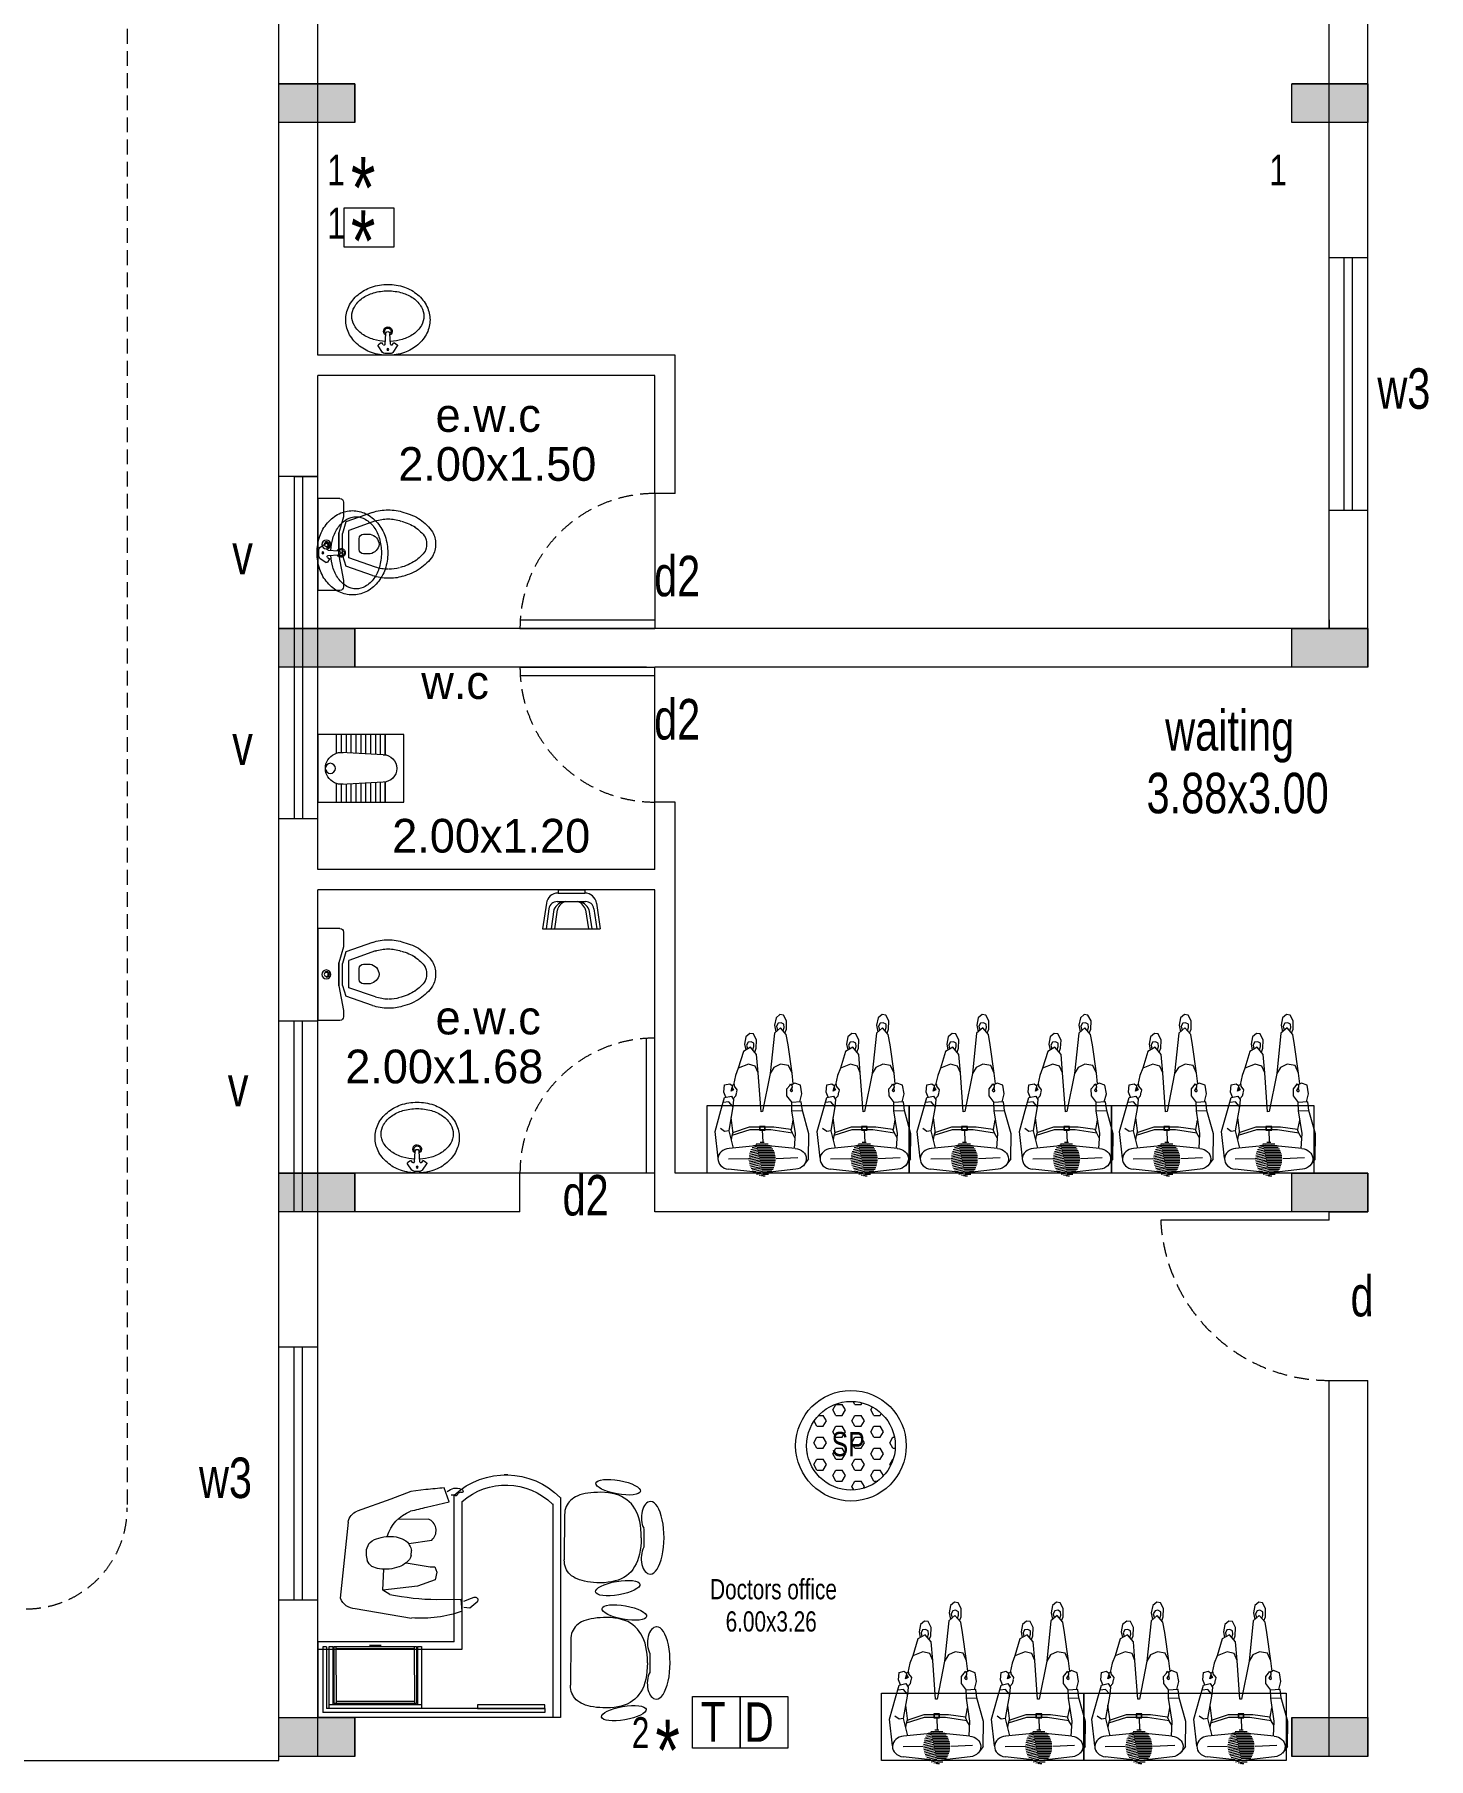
# Model space of a CAD drawing. Header units: metres. Extents: x 191982 to 427160, y -8904 to 80370.
# Drawn here: x 284932 to 293203, y 22452 to 32677 of the extents above; entities that cross this region are included whole.
import ezdxf

# ---------------------------------------------------------------- set-up
doc = ezdxf.new("R2010")
doc.units = ezdxf.units.M
doc.header["$LTSCALE"] = 700
doc.header["$MEASUREMENT"] = 0
doc.linetypes.add('HIDDEN2', pattern=[0.1875, 0.125, -0.0625])
doc.layers.get('0').update_dxf_attribs({"lineweight": 9})
for name, color, linetype, lineweight in [('COLUMN', 7, 'Continuous', 9), ('FURNITURE', 7, 'Continuous', 9), ('human', 8, 'Continuous', 9), ('MAIN GATE', 7, 'Continuous', 9), ('MANPLAN', 7, 'Continuous', 9), ('NEW PLANS', 7, 'Continuous', 9), ('PLAN', 7, 'Continuous', 9)]:
    doc.layers.add(name, color=color, linetype=linetype, lineweight=lineweight)
doc.styles.add('RVR', font='MOD20.TTF')
doc.styles.get("Standard").update_dxf_attribs({"font": 'swisscl.ttf'})

# ---------------------------------------------------------------- blocks, each defined once
blk = doc.blocks.new('ORISA PAN')
at = {"layer": 'PLAN'}
for p, q in [((-0.2, 0.51), (0.2, 0.51)), ((-0.2, 0), (-0.2, 0.51)), ((-0.2, 0.51), (0.2, 0.51)), ((0.2, 0.51), (0.2, 0)), ((0.2, 0.51), (0.2, 0)), ((-0.2, 0.4), (-0.09, 0.4)), ((-0.2, 0.371), (-0.095, 0.371)), ((-0.2, 0.342), (-0.093, 0.342)), ((-0.2, 0.313), (-0.091, 0.313)), ((-0.081, 0.121), (-0.095, 0.37)), ((0.081, 0.121), (0.095, 0.37)), ((0.09, 0.4), (0.2, 0.4)), ((0.091, 0.313), (0.2, 0.313)), ((0.093, 0.342), (0.2, 0.342)), ((0.095, 0.371), (0.2, 0.371)), ((-0.2, 0.284), (-0.09, 0.284)), ((-0.2, 0.255), (-0.088, 0.255)), ((-0.2, 0.226), (-0.087, 0.226)), ((0.087, 0.226), (0.2, 0.226)), ((0.088, 0.255), (0.2, 0.255)), ((0.09, 0.284), (0.2, 0.284)), ((-0.2, 0.197), (-0.085, 0.197)), ((-0.2, 0.168), (-0.084, 0.168)), ((-0.2, 0.139), (-0.082, 0.139)), ((-0.08, 0.11), (-0.2, 0.11)), ((-0.2, 0.11), (-0.08, 0.11)), ((0.2, 0.11), (0.08, 0.11)), ((0.08, 0.11), (0.2, 0.11)), ((0.082, 0.139), (0.2, 0.139)), ((0.084, 0.168), (0.2, 0.168)), ((0.085, 0.197), (0.2, 0.197)), ((0.2, 0), (-0.2, 0))]:
    blk.add_line(p, q, dxfattribs=at)
blk.add_circle((0, 0.435), 0.03, dxfattribs=at)
for centre, radius, start, end in [((0, 0.37), 0.0946, 353.8119, 186.1881), ((0, 0.121), 0.081, 180, 360)]:
    blk.add_arc(centre, radius, start, end, dxfattribs=at)
blk = doc.blocks.new('BASIN')
at = {"layer": 'PLAN'}
for p, q in [((-0.066, 0.016), (-0.128, 0.012)), ((-0.073, 0.04), (-0.062, 0.056)), ((-0.063, 0.027), (-0.072, 0.033)), ((-0.016, 0.031), (-0.055, 0.058)), ((-0.01, -0.019), (-0.01, 0.019)), ((-0.066, -0.016), (-0.128, -0.012)), ((-0.073, -0.04), (-0.062, -0.056)), ((-0.063, -0.027), (-0.072, -0.033)), ((-0.016, -0.031), (-0.055, -0.058))]:
    blk.add_line(p, q, dxfattribs=at)
blk.add_lwpolyline([(-0.21, -0.25, 0.114941), (-0.132, -0.232, 0.103853), (-0.062, -0.177, 0.091249), (-0.016, -0.098, 0.083978), (0, 0, 0.083978), (-0.016, 0.098, 0.091249), (-0.062, 0.177, 0.103853), (-0.132, 0.232, 0.114941), (-0.21, 0.25, 0.114941), (-0.289, 0.232, 0.103853), (-0.359, 0.177, 0.091249), (-0.404, 0.098, 0.083978), (-0.42, 0, 0.083978), (-0.404, -0.098, 0.091249), (-0.359, -0.177, 0.103853), (-0.289, -0.232, 0.114941)], format="xyb", close=True, dxfattribs=at)
for points in [[(-0.082, 0.015, 0.058321), (-0.094, 0.085, 0.08231), (-0.126, 0.152, 0.106842), (-0.177, 0.199, 0.134388), (-0.232, 0.214, 0.134388), (-0.286, 0.199, 0.106842), (-0.338, 0.152, 0.08231), (-0.37, 0.085, 0.070665), (-0.382, 0)], [(-0.382, 0, 0.070665), (-0.37, -0.085, 0.08231), (-0.338, -0.152, 0.106842), (-0.286, -0.199, 0.134388), (-0.232, -0.214, 0.134388), (-0.177, -0.199, 0.106842), (-0.126, -0.152, 0.08231), (-0.094, -0.085, 0.058296), (-0.082, -0.015)]]:
    blk.add_lwpolyline(points, format="xyb", dxfattribs=at)
for radius in [0.00569, 0.00369]:
    blk.add_circle((-0.035, 0), radius, dxfattribs=at)
for centre, radius, start, end in [((-0.142, 0), 0.0257, 30.8964, 331.2082), ((-0.142, 0), 0.0188, 42.6613, 320.6475), ((-0.128, 0), 0.0123, 89.7573, 270.2427), ((-0.069, 0.037), 0.005, 145.9627, 235.9627), ((-0.066, 0.022), 0.0059, 268.9223, 55.3976), ((-0.058, 0.053), 0.005, 55.9627, 145.9627), ((-0.025, 0.02), 0.0144, 358.4, 54.5147), ((-0.069, -0.037), 0.005, 123.9181, 214.0373), ((-0.066, -0.022), 0.0059, 304.6024, 91.0777), ((-0.058, -0.053), 0.005, 214.0373, 304.0009), ((-0.025, -0.02), 0.0144, 305.4853, 1.6)]:
    blk.add_arc(centre, radius, start, end, dxfattribs=at)
blk = doc.blocks.new('EWC')
at = {"layer": 'COLUMN'}
blk.add_line((-0.273, 0), (0.273, 0), dxfattribs=at)
at = {"layer": 'PLAN'}
for p, q in [((-0.273, -0.132), (-0.273, 0)), ((0.273, -0.132), (0.273, 0)), ((-0.251, -0.153), (-0.164, -0.153)), ((-0.189, -0.325), (-0.134, -0.167)), ((-0.164, -0.153), (-0.068, -0.126)), ((-0.139, -0.343), (-0.083, -0.184)), ((-0.134, -0.167), (-0.065, -0.147)), ((0.079, -0.184), (-0.083, -0.184)), ((-0.068, -0.126), (0.068, -0.126)), ((0.068, -0.126), (-0.068, -0.126)), ((0.065, -0.147), (-0.065, -0.147)), ((0.065, -0.147), (0.129, -0.166)), ((0.068, -0.126), (0.214, -0.153)), ((0.134, -0.343), (0.079, -0.184)), ((0.185, -0.325), (0.129, -0.166)), ((0.214, -0.153), (0.251, -0.153)), ((-0.06, -0.272), (-0.06, -0.311)), ((0.03, -0.245), (-0.034, -0.245)), ((0.056, -0.311), (0.056, -0.272))]:
    blk.add_line(p, q, dxfattribs=at)
for radius in [0.026, 0.0118]:
    blk.add_circle((0, -0.051), radius, dxfattribs=at)
for centre, radius, start, end in [((-0.014, -0.049), 0.0036, 90.2071, 251.7929), ((-0.013, -0.057), 0.0036, 126.2071, 287.7929), ((0, -0.051), 0.0153, 184.4559, 193.5441), ((0, -0.051), 0.0153, 220.4559, 229.5441), ((-0.006, -0.064), 0.0036, 162.2071, 323.7929), ((0, -0.051), 0.0153, 256.4559, 265.5441), ((0.002, -0.065), 0.0036, 198.2071, 359.7929), ((0, -0.051), 0.0153, 292.4559, 301.5441), ((0.01, -0.061), 0.0036, 234.2071, 35.7929), ((0, -0.051), 0.0153, 328.4559, 337.5441), ((0.014, -0.053), 0.0036, 270.2071, 71.7929), ((-0.251, -0.132), 0.0216, 180, 270), ((0.251, -0.132), 0.0216, 270, 360), ((-0.034, -0.272), 0.0263, 90, 180), ((0.03, -0.272), 0.0263, 360, 90), ((0.083, -0.418), 0.288, 161.1646, 180), ((0.083, -0.418), 0.234, 161.1646, 180), ((0.005, -0.298), 0.067, 190.924, 265.0214), ((-0.011, -0.298), 0.0682, 279.0784, 348.785), ((0, -0.365), 0.000539, 260.7056, 283.4198), ((-0.087, -0.418), 0.234, 360, 18.8354), ((-0.087, -0.418), 0.288, 360, 18.8354), ((0.083, -0.418), 0.288, 180, 198.8354), ((0.16, -0.418), 0.362, 194.9626, 211.7838), ((0.083, -0.418), 0.234, 180, 198.8354), ((0.16, -0.418), 0.308, 194.9626, 211.7838), ((-0.181, -0.403), 0.33, 327.6462, 344.7553), ((-0.019, -0.432), 0.166, 341.1646, 3.7754), ((-0.181, -0.403), 0.384, 327.6462, 344.7553), ((-0.019, -0.432), 0.22, 341.1646, 3.7754), ((0.107, -0.432), 0.309, 214.6359, 233.9389), ((0.107, -0.432), 0.255, 214.6359, 233.9389), ((-0.111, -0.432), 0.255, 306.0611, 325.3641), ((-0.111, -0.432), 0.309, 306.0611, 325.3641), ((-0.002, -0.537), 0.162, 243.2988, 270), ((-0.002, -0.537), 0.109, 243.2988, 270), ((-0.002, -0.537), 0.109, 270, 296.7012), ((-0.002, -0.537), 0.162, 270, 296.7012)]:
    blk.add_arc(centre, radius, start, end, dxfattribs=at)
blk = doc.blocks.new('ws')
at = {"layer": 'FURNITURE'}
for p, q in [((668705, 47927), (667265, 47927)), ((667265, 47477), (667265, 47927)), ((667295, 47508), (667295, 47897)), ((668613, 47897), (667295, 47897)), ((667318, 47508), (667318, 47874)), ((668613, 47874), (667318, 47874)), ((667333, 47874), (667333, 47506)), ((667881, 47874), (667333, 47874)), ((667881, 47506), (667881, 47874)), ((668213, 47874), (668613, 47874)), ((668213, 47851), (668213, 47874)), ((668613, 47874), (668613, 47897)), ((668613, 47874), (668613, 47851)), ((668659, 46660), (668659, 47927)), ((668705, 46621), (668705, 47927)), ((667881, 47851), (667333, 47851)), ((667356, 47851), (667356, 47506)), ((667363, 47844), (667363, 47506)), ((667851, 47843), (667363, 47844)), ((667376, 47844), (667375, 47506)), ((667839, 47831), (667376, 47831)), ((667838, 47506), (667839, 47843)), ((667851, 47506), (667851, 47843)), ((667858, 47506), (667858, 47851)), ((668613, 47851), (668213, 47851)), ((668121, 47523), (667265, 47523)), ((668075, 47477), (667265, 47477)), ((667318, 47508), (667295, 47508)), ((667333, 47506), (667356, 47506)), ((667363, 47506), (667851, 47506)), ((667375, 47518), (667838, 47518)), ((667642, 47499), (667572, 47499)), ((667858, 47506), (667881, 47506)), ((668075, 47477), (668075, 46606)), ((668121, 46646), (668121, 47523)), ((668393, 46487), (668371, 46487))]:
    blk.add_line(p, q, dxfattribs=at)
at = {"layer": 'FURNITURE', "ltscale": 12}
for p, q in [((668869, 47857, 375), (668854, 47853, 375)), ((668884, 47861, 375), (668869, 47857, 375)), ((668901, 47864, 375), (668884, 47861, 375)), ((668919, 47867, 375), (668901, 47864, 375)), ((668938, 47868, 375), (668919, 47867, 375)), ((668957, 47870, 375), (668938, 47868, 375)), ((668978, 47870, 375), (668957, 47870, 375)), ((669002, 47869, 375), (668978, 47870, 375)), ((669024, 47868, 375), (669002, 47869, 375)), ((669045, 47864, 375), (669024, 47868, 375)), ((669065, 47860, 375), (669045, 47864, 375)), ((669084, 47854, 375), (669065, 47860, 375)), ((669101, 47847, 375), (669084, 47854, 375)), ((668766, 47760, 375), (668765, 47748, 375)), ((668769, 47772, 375), (668766, 47760, 375)), ((668773, 47783, 375), (668769, 47772, 375)), ((668778, 47793, 375), (668773, 47783, 375)), ((668783, 47803, 375), (668778, 47793, 375)), ((668790, 47812, 375), (668783, 47803, 375)), ((668798, 47821, 375), (668790, 47812, 375)), ((668807, 47828, 375), (668798, 47821, 375)), ((668818, 47836, 375), (668807, 47828, 375)), ((668829, 47842, 375), (668818, 47836, 375)), ((668841, 47848, 375), (668829, 47842, 375)), ((668854, 47853, 375), (668841, 47848, 375)), ((669118, 47838, 375), (669101, 47847, 375)), ((669133, 47828, 375), (669118, 47838, 375)), ((669147, 47817, 375), (669133, 47828, 375)), ((669160, 47804, 375), (669147, 47817, 375)), ((669171, 47790, 375), (669160, 47804, 375)), ((669182, 47775, 375), (669171, 47790, 375)), ((669191, 47758, 375), (669182, 47775, 375)), ((669199, 47740, 375), (669191, 47758, 375)), ((668765, 47748, 375), (668764, 47735, 375)), ((668766, 47467, 375), (668764, 47735, 375)), ((669205, 47720, 375), (669199, 47740, 375)), ((669211, 47700, 375), (669205, 47720, 375)), ((669215, 47678, 375), (669211, 47700, 375)), ((669218, 47654, 375), (669215, 47678, 375)), ((669220, 47629, 375), (669218, 47654, 375)), ((669236, 47547, 375), (669236, 47659, 375)), ((669219, 47552, 375), (669216, 47529, 375)), ((669221, 47577, 375), (669219, 47552, 375)), ((669221, 47603, 375), (669220, 47629, 375)), ((669221, 47603, 375), (669221, 47577, 375)), ((668767, 47454, 375), (668766, 47467, 375)), ((668768, 47441, 375), (668767, 47454, 375)), ((669192, 47448, 375), (669183, 47431, 375)), ((669200, 47466, 375), (669192, 47448, 375)), ((669207, 47486, 375), (669200, 47466, 375)), ((669212, 47507, 375), (669207, 47486, 375)), ((669216, 47529, 375), (669212, 47507, 375)), ((668771, 47429, 375), (668768, 47441, 375)), ((668775, 47418, 375), (668771, 47429, 375)), ((668780, 47408, 375), (668775, 47418, 375)), ((668786, 47398, 375), (668780, 47408, 375)), ((668793, 47389, 375), (668786, 47398, 375)), ((668801, 47381, 375), (668793, 47389, 375)), ((668810, 47373, 375), (668801, 47381, 375)), ((668820, 47366, 375), (668810, 47373, 375)), ((668831, 47360, 375), (668820, 47366, 375)), ((668844, 47354, 375), (668831, 47360, 375)), ((668857, 47349, 375), (668844, 47354, 375)), ((668872, 47345, 375), (668857, 47349, 375)), ((668887, 47342, 375), (668872, 47345, 375)), ((669068, 47345, 375), (669048, 47340, 375)), ((669087, 47351, 375), (669068, 47345, 375)), ((669104, 47358, 375), (669087, 47351, 375)), ((669120, 47367, 375), (669104, 47358, 375)), ((669135, 47377, 375), (669120, 47367, 375)), ((669149, 47389, 375), (669135, 47377, 375)), ((669162, 47402, 375), (669149, 47389, 375)), ((669173, 47416, 375), (669162, 47402, 375)), ((669183, 47431, 375), (669173, 47416, 375)), ((668904, 47339, 375), (668887, 47342, 375)), ((668922, 47336, 375), (668904, 47339, 375)), ((668940, 47335, 375), (668922, 47336, 375)), ((668960, 47334, 375), (668940, 47335, 375)), ((668981, 47334, 375), (668960, 47334, 375)), ((669005, 47334, 375), (668981, 47334, 375)), ((669027, 47337, 375), (669005, 47334, 375)), ((669048, 47340, 375), (669027, 47337, 375)), ((668737, 47041, 375), (668733, 47030, 375)), ((668742, 47051, 375), (668737, 47041, 375)), ((668747, 47061, 375), (668742, 47051, 375)), ((668754, 47070, 375), (668747, 47061, 375)), ((668762, 47078, 375), (668754, 47070, 375)), ((668771, 47086, 375), (668762, 47078, 375)), ((668782, 47093, 375), (668771, 47086, 375)), ((668793, 47100, 375), (668782, 47093, 375)), ((668805, 47105, 375), (668793, 47100, 375)), ((668818, 47111, 375), (668805, 47105, 375)), ((668833, 47115, 375), (668818, 47111, 375)), ((668848, 47119, 375), (668833, 47115, 375)), ((668865, 47122, 375), (668848, 47119, 375)), ((668883, 47124, 375), (668865, 47122, 375)), ((668901, 47126, 375), (668883, 47124, 375)), ((668921, 47127, 375), (668901, 47126, 375)), ((668942, 47128, 375), (668921, 47127, 375)), ((668966, 47127, 375), (668942, 47128, 375)), ((668988, 47125, 375), (668966, 47127, 375)), ((669009, 47122, 375), (668988, 47125, 375)), ((669029, 47117, 375), (669009, 47122, 375)), ((669048, 47112, 375), (669029, 47117, 375)), ((669065, 47104, 375), (669048, 47112, 375)), ((669082, 47096, 375), (669065, 47104, 375)), ((669097, 47086, 375), (669082, 47096, 375)), ((669111, 47074, 375), (669097, 47086, 375)), ((669124, 47062, 375), (669111, 47074, 375)), ((669135, 47048, 375), (669124, 47062, 375)), ((669145, 47032, 375), (669135, 47048, 375)), ((668729, 47006, 375), (668728, 46992, 375)), ((668730, 46724, 375), (668728, 46992, 375)), ((668730, 47018, 375), (668729, 47006, 375)), ((668733, 47030, 375), (668730, 47018, 375)), ((669155, 47016, 375), (669145, 47032, 375)), ((669163, 46997, 375), (669155, 47016, 375)), ((669169, 46978, 375), (669163, 46997, 375)), ((669175, 46957, 375), (669169, 46978, 375)), ((669179, 46935, 375), (669175, 46957, 375)), ((669182, 46912, 375), (669179, 46935, 375)), ((669184, 46887, 375), (669182, 46912, 375)), ((669185, 46835, 375), (669183, 46810, 375)), ((669185, 46861, 375), (669184, 46887, 375)), ((669185, 46861, 375), (669185, 46835, 375)), ((669200, 46805, 375), (669200, 46917, 375)), ((669171, 46743, 375), (669164, 46724, 375)), ((669176, 46764, 375), (669171, 46743, 375)), ((669180, 46786, 375), (669176, 46764, 375)), ((669183, 46810, 375), (669180, 46786, 375)), ((668731, 46711, 375), (668730, 46724, 375)), ((668732, 46699, 375), (668731, 46711, 375)), ((668735, 46687, 375), (668732, 46699, 375)), ((668739, 46676, 375), (668735, 46687, 375)), ((668744, 46666, 375), (668739, 46676, 375)), ((668750, 46656, 375), (668744, 46666, 375)), ((668757, 46647, 375), (668750, 46656, 375)), ((668765, 46639, 375), (668757, 46647, 375)), ((668774, 46631, 375), (668765, 46639, 375)), ((668784, 46624, 375), (668774, 46631, 375)), ((669099, 46635, 375), (669084, 46625, 375)), ((669113, 46647, 375), (669099, 46635, 375)), ((669126, 46659, 375), (669113, 46647, 375)), ((669137, 46674, 375), (669126, 46659, 375)), ((669147, 46689, 375), (669137, 46674, 375)), ((669156, 46706, 375), (669147, 46689, 375)), ((669164, 46724, 375), (669156, 46706, 375)), ((668795, 46618, 375), (668784, 46624, 375)), ((668808, 46612, 375), (668795, 46618, 375)), ((668821, 46607, 375), (668808, 46612, 375)), ((668836, 46603, 375), (668821, 46607, 375)), ((668851, 46599, 375), (668836, 46603, 375)), ((668868, 46596, 375), (668851, 46599, 375)), ((668886, 46594, 375), (668868, 46596, 375)), ((668904, 46593, 375), (668886, 46594, 375)), ((668924, 46592, 375), (668904, 46593, 375)), ((668945, 46591, 375), (668924, 46592, 375)), ((668969, 46592, 375), (668945, 46591, 375)), ((668991, 46594, 375), (668969, 46592, 375)), ((669012, 46598, 375), (668991, 46594, 375)), ((669032, 46603, 375), (669012, 46598, 375)), ((669051, 46609, 375), (669032, 46603, 375)), ((669068, 46616, 375), (669051, 46609, 375)), ((669084, 46625, 375), (669068, 46616, 375))]:
    blk.add_line(p, q, dxfattribs=at)
at = {"layer": 'FURNITURE', "color": 8}
for p, q in [((667488, 47281), (667822, 47337)), ((668122, 47297), (668116, 47226)), ((668131, 47273), (668168, 47277)), ((668168, 47277), (668214, 47237)), ((667446, 46768), (667399, 47219)), ((667692, 47198), (667652, 47171)), ((667858, 47147), (667652, 47171)), ((667652, 47171), (667658, 47047)), ((667962, 47110), (667858, 47147)), ((668116, 47226), (667970, 47229)), ((667959, 47034), (667971, 47065)), ((667971, 47065), (667962, 47110)), ((667552, 46966), (667559, 46995)), ((667552, 46933), (667552, 46966)), ((667566, 46899), (667552, 46933)), ((667790, 47009), (667932, 47033)), ((667819, 46966), (667821, 46937)), ((667932, 47033), (667959, 47034)), ((667805, 46895), (667942, 46875)), ((667923, 46751), (667738, 46753)), ((667931, 46754), (667923, 46751)), ((667699, 46631), (667500, 46702)), ((667818, 46586), (667699, 46631)), ((667910, 46680), (668044, 46647)), ((668044, 46647), (668016, 46564)), ((667906, 46575), (667818, 46586)), ((668016, 46564), (668016, 46564)), ((668016, 46564), (668016, 46564)), ((668078, 46608), (668056, 46609))]:
    blk.add_line(p, q, dxfattribs=at)
at = {"layer": 'FURNITURE'}
for radius, start, end in [(395, 228.6026, 314.4206), (455, 227.5843, 315.0769)]:
    blk.add_arc((668382, 46943), radius, start, end, dxfattribs=at)
at = {"layer": 'FURNITURE', "ltscale": 12, "extrusion": (0, 0, -1)}
for centre, major_axis, ratio, start_param, end_param in [((669081, 47901, 0), (-132, 23), 0.3, -1.570796, 4.712389), ((669274, 47724, 0), (-0.5, 93.9), 0.571429, 3.95137, 6.283186), ((669275, 47603, 0), (-1, 215), 0.375, 0, 3.141593), ((669275, 47483, 0), (-0.5, 93.9), 0.571429, 3.141592, 5.473402), ((669084, 47304, 0), (132, 24), 0.3, 4.712389, 10.995574), ((669045, 47159, 0), (-132, 23), 0.3, -1.570796, 4.712389), ((669238, 46982, 0), (-0.5, 93.9), 0.571429, 3.95137, 6.283186), ((669239, 46861, 0), (-1, 215), 0.375, 0, 3.141593), ((669239, 46740, 0), (-0.5, 93.9), 0.571429, 3.141592, 5.473402), ((669048, 46561, 0), (132, 24), 0.3, 4.712389, 10.995574)]:
    blk.add_ellipse(centre, major_axis=major_axis, ratio=ratio, start_param=start_param, end_param=end_param, dxfattribs=at)
at = {"layer": 'FURNITURE', "color": 8}
for centre, major_axis, ratio, start_param, end_param in [((667891, 46701), (686, -91), 0.919648, 1.350379, 1.791214), ((667490, 47185), (95.7, -12.3), 1, 1.719618, 2.907669), ((667971, 45939), (1363, 149), 0.939866, 1.46862, 1.672973), ((668598, 48448), (1287, -174), 1, 4.47917, 4.53015), ((668199, 47229), (2.8, 16.1), 1, 2.999443, 5.387528), ((667659, 46885), (28, 160), 1, 0.348288, 0.635012), ((667669, 46829), (215, -38), 1, 1.651056, 1.920034), ((667669, 46829), (38, 215), 1, -0.188719, 0.08026), ((667629, 46966), (13.3, 75.6), 1, 0.753992, 1.348649), ((667692, 46887), (27, 154), 1, -0.506934, -0.188719), ((667750, 46951), (69.6, -12.3), 1, 0.389868, 1.134958), ((667741, 46947), (14, 79.4), 1, 4.347655, 4.762279), ((667650, 46970), (108, -19), 1, 4.018348, 4.557921), ((667692, 47071), (38, 215), 1, 2.952874, 3.221852), ((667692, 47071), (38, 215), 1, 3.221852, 3.490831), ((667899, 46920), (230, -31), 1, 3.571543, 4.480193), ((667703, 47010), (27, 154), 1, 3.490831, 3.809046), ((667753, 46928), (59.8, -10.5), 1, 5.290249, 6.09033), ((667527, 46780), (81, -14.3), 1, 3.456142, 4.546182), ((666219, 39982), (978, 6839), 1, -0.105221, -0.091082), ((667275, 39296), (972, 7241), 1, 0.031824, 0.046996), ((668087, 46646), (78.6, -13.8), 1, 4.14765, 5.268631), ((668085, 46602), (1.66, 9.45), 1, -1.145356, 1.069697), ((668113, 46610), (3.3, 18.9), 1, 1.996237, 3.283887), ((668118, 46580), (11.7, -2.1), 1, 0.741246, 2.194457), ((668111, 46587), (16.5, -2.9), 1, 5.268631, 6.380468)]:
    blk.add_ellipse(centre, major_axis=major_axis, ratio=ratio, start_param=start_param, end_param=end_param, dxfattribs=at)
at = {"layer": 'FURNITURE', "color": 8, "extrusion": (0, 0, -1)}
blk.add_ellipse((667893, 46818), major_axis=(73.4, -12.9), ratio=1, start_param=-1.028066, end_param=0.867547, dxfattribs=at)
blk = doc.blocks.new('Seating Man')
at = {"layer": 'MANPLAN'}
for p, q in [((-143, 537), (-125, 572)), ((-142, 488), (-143, 537)), ((-128, 498), (-127, 518)), ((-127, 518), (-110, 527)), ((-125, 572), (-103, 575)), ((-110, 527), (-93, 524)), ((-103, 575), (-80, 556)), ((-93, 524), (-83, 506)), ((-80, 556), (-71, 512)), ((-71, 512), (-79, 472)), ((-151, 396), (-140, 457)), ((-133, 465), (-142, 488)), ((-140, 457), (-106, 496)), ((-122, 478), (-128, 498)), ((-106, 496), (-70, 464)), ((-83, 506), (-89, 481)), ((-70, 464), (-45, 226)), ((35, 424), (53, 460)), ((37, 375), (35, 424)), ((52, 405), (68, 414)), ((53, 460), (75, 463)), ((68, 414), (86, 411)), ((75, 463), (99, 443)), ((86, 411), (95, 393)), ((99, 443), (107, 399)), ((-175, 228), (-151, 396)), ((26, 229), (35, 339)), ((35, 339), (71, 382)), ((46, 353), (37, 375)), ((51, 385), (52, 405)), ((57, 365), (51, 385)), ((71, 382), (114, 357)), ((95, 393), (90, 371)), ((107, 399), (100, 365)), ((114, 357), (144, 257)), ((-182, 164), (-175, 228)), ((-175, 228), (-154, 273)), ((-154, 273), (-107, 280)), ((-107, 280), (-67, 262)), ((-67, 262), (-45, 226)), ((-45, 226), (0, 0)), ((9, -1), (26, 229)), ((26, 229), (43, 270)), ((43, 270), (84, 281)), ((84, 281), (144, 257)), ((144, 257), (161, 214)), ((161, 214), (173, 159)), ((-234, 105), (-225, 156)), ((-222, 57), (-234, 105)), ((-225, 156), (-191, 169)), ((-191, 169), (-169, 157)), ((-178, 122), (-174, 141)), ((-171, 117), (-178, 122)), ((-174, 155), (-175, 145)), ((-175, 145), (-163, 125)), ((-166, 165), (-174, 155)), ((-163, 125), (-171, 117)), ((-161, 154), (-166, 165)), ((-144, 135), (-161, 154)), ((-145, 93), (-144, 135)), ((150, 128), (167, 150)), ((152, 116), (150, 128)), ((158, 93), (153, 115)), ((167, 150), (167, 161)), ((167, 161), (181, 155)), ((181, 144), (172, 128)), ((172, 128), (187, 121)), ((178, 138), (181, 124)), ((195, 165), (181, 154)), ((181, 155), (181, 144)), ((187, 121), (181, 144)), ((225, 158), (195, 165)), ((217, 85), (229, 115)), ((229, 115), (225, 158)), ((-275, -133), (-236, 7)), ((-236, 7), (-230, 57)), ((-172, 5), (-236, 7)), ((-230, 57), (-171, 54)), ((-172, 5), (-193, -130)), ((-175, 54), (-145, 93)), ((-171, 54), (-172, 5)), ((0, 0), (9, -1)), ((174, 75), (158, 93)), ((185, 92), (172, 71)), ((172, 71), (176, 30)), ((176, 30), (200, 57)), ((176, 30), (201, -114)), ((225, 83), (185, 92)), ((200, 57), (233, 53)), ((247, 7), (225, 83)), ((282, -118), (247, 7)), ((-171, -107), (-181, -51)), ((-168, -107), (-67, -93)), ((-67, -93), (79, -93)), ((79, -93), (179, -127)), ((188, -36), (176, -130)), ((225, -119), (250, -101)), ((-273, -281), (-275, -133)), ((-194, -220), (-16, -201)), ((-193, -130), (-188, -219)), ((-192, -155), (-177, -128)), ((-177, -128), (-168, -107)), ((-177, -128), (-49, -108)), ((-49, -108), (76, -109)), ((35, -201), (-46, -201)), ((37, -191), (-34, -191)), ((14, -181), (-10, -181)), ((2, -109), (-1, -181)), ((20, -201), (199, -220)), ((35, -200), (53, -203)), ((76, -109), (183, -142)), ((201, -114), (175, -217)), ((179, -127), (183, -142)), ((183, -142), (187, -168)), ((201, -114), (225, -119)), ((264, -276), (282, -118)), ((-273, -281), (-243, -321)), ((-210, -275), (-81, -281)), ((19, -271), (-76, -271)), ((17, -281), (-76, -281)), ((15, -291), (-76, -291)), ((22, -261), (-75, -261)), ((13, -301), (-75, -301)), ((24, -251), (-73, -251)), ((26, -241), (-70, -241)), ((28, -231), (-66, -231)), ((30, -221), (-61, -221)), ((32, -211), (-54, -211)), ((14, -297), (77, -311)), ((16, -288), (79, -301)), ((18, -278), (81, -291)), ((20, -268), (81, -281)), ((22, -258), (80, -271)), ((24, -248), (79, -260)), ((26, -239), (77, -249)), ((29, -229), (74, -238)), ((31, -219), (69, -227)), ((33, -209), (62, -216)), ((202, -280), (84, -279)), ((-197, -342), (-27, -361)), ((11, -311), (-73, -311)), ((9, -321), (-70, -321)), ((7, -331), (-66, -331)), ((4, -341), (-62, -341)), ((2, -351), (-55, -351)), ((0, -361), (-47, -361)), ((-2, -371), (-35, -371)), ((-3, -381), (-15, -381)), ((-4, -380), (7, -383)), ((-3, -376), (20, -380)), ((-1, -366), (35, -373)), ((1, -356), (46, -366)), ((4, -346), (55, -357)), ((6, -336), (61, -348)), ((8, -327), (67, -339)), ((10, -317), (71, -330)), ((12, -307), (75, -320)), ((40, -359), (202, -342))]:
    blk.add_line(p, q, dxfattribs=at)
for points in [[(-15, -88), (19, -88), (19, -111), (-15, -111)], [(-13, -90), (17, -90), (17, -110), (-13, -110)]]:
    blk.add_lwpolyline(points, close=True, dxfattribs=at)
blk.add_ellipse((-187, -281), major_axis=(72.5, 0), ratio=0.852791, start_param=1.661118, end_param=4.57586, dxfattribs=at)
at = {"layer": 'MANPLAN', "extrusion": (0, 0, -1)}
blk.add_ellipse((192, -281), major_axis=(-72.5, 0), ratio=0.852791, start_param=1.661118, end_param=4.57586, dxfattribs=at)
blk = doc.blocks.new('DAS')
at = {"layer": 'MAIN GATE'}
h = blk.add_hatch(dxfattribs=at)
h.set_pattern_fill('HEX', color=1, scale=0.3, style=0)
h.paths.add_polyline_path([(-3163.779, -2.2, 1), (-3163.253, -2.2, 1)])
at = {"layer": 'MAIN GATE', "color": 5}
for radius in [0.328, 0.263]:
    blk.add_circle((-3163.516, -2.2), radius, dxfattribs=at)
at = {"layer": 'NEW PLANS', "color": 7}
blk.add_text('SP', height=0.144, dxfattribs=at).set_placement((-3163.631, -2.262))

msp = doc.modelspace()

# ---------------------------------------------------------------- hatches: boundary and pattern name
at = {"layer": 'NEW PLANS'}
for points in [[(286612.955, 32384.132), (286612.955, 32154.132), (286382.955, 32154.132), (286382.955, 32384.132)], [(286612.955, 32384.132), (286832.955, 32384.132), (286832.955, 32154.132), (286612.955, 32154.132)], [(292622.955, 32384.132), (292622.955, 32154.132), (292392.955, 32154.132), (292392.955, 32384.132)], [(292622.955, 32384.132), (292842.955, 32384.132), (292842.955, 32154.132), (292622.955, 32154.132)], [(286612.955, 29154.132), (286612.955, 28924.132), (286382.955, 28924.132), (286382.955, 29154.132)], [(286612.955, 28924.132), (286612.955, 29154.132), (286382.955, 29154.132), (286382.955, 28924.132)], [(286612.955, 29154.132), (286832.955, 29154.132), (286832.955, 28924.132), (286612.955, 28924.132)], [(292622.955, 29154.132), (292622.955, 28924.132), (292392.955, 28924.132), (292392.955, 29154.132)], [(292622.955, 29154.132), (292622.955, 28924.132), (292392.955, 28924.132), (292392.955, 29154.132)], [(292622.955, 29154.132), (292842.955, 29154.132), (292842.955, 28924.132), (292622.955, 28924.132)], [(292622.955, 29154.132), (292842.955, 29154.132), (292842.955, 28924.132), (292622.955, 28924.132)], [(286612.955, 25924.132), (286612.955, 25694.132), (286382.955, 25694.132), (286382.955, 25924.132)], [(286612.955, 25924.132), (286832.955, 25924.132), (286832.955, 25694.132), (286612.955, 25694.132)], [(292622.955, 25924.132), (292622.955, 25694.132), (292392.955, 25694.132), (292392.955, 25924.132)], [(292622.955, 25924.132), (292622.955, 25694.132), (292392.955, 25694.132), (292392.955, 25924.132)], [(292622.955, 25924.132), (292842.955, 25924.132), (292842.955, 25694.132), (292622.955, 25694.132)], [(292622.955, 25924.132), (292842.955, 25924.132), (292842.955, 25694.132), (292622.955, 25694.132)], [(286612.955, 22694.132), (286612.955, 22464.132), (286382.955, 22464.132), (286382.955, 22694.132)], [(286612.955, 22694.132), (286612.955, 22464.132), (286382.955, 22464.132), (286382.955, 22694.132)], [(286612.955, 22694.132), (286832.955, 22694.132), (286832.955, 22464.132), (286612.955, 22464.132)], [(286612.955, 22694.132), (286832.955, 22694.132), (286832.955, 22464.132), (286612.955, 22464.132)], [(292622.955, 22694.132), (292622.955, 22464.132), (292392.955, 22464.132), (292392.955, 22694.132)], [(292622.955, 22694.132), (292622.955, 22464.132), (292392.955, 22464.132), (292392.955, 22694.132)], [(292622.955, 22694.132), (292622.955, 22464.132), (292392.955, 22464.132), (292392.955, 22694.132)], [(292622.955, 22694.132), (292622.955, 22464.132), (292392.955, 22464.132), (292392.955, 22694.132)], [(292622.955, 22694.132), (292842.955, 22694.132), (292842.955, 22464.132), (292622.955, 22464.132)], [(292622.955, 22694.132), (292842.955, 22694.132), (292842.955, 22464.132), (292622.955, 22464.132)], [(292622.955, 22694.132), (292842.955, 22694.132), (292842.955, 22464.132), (292622.955, 22464.132)], [(292622.955, 22694.132), (292842.955, 22694.132), (292842.955, 22464.132), (292622.955, 22464.132)]]:
    msp.add_hatch(color=256, dxfattribs=at).paths.add_polyline_path(points)

# ---------------------------------------------------------------- linework, layer by layer
for points in [[(286770.338, 31648.568), (287064.275, 31648.568), (287064.275, 31414.625), (286770.338, 31414.625)], [(288836.624, 22820.331), (289119.163, 22820.331), (289119.163, 22513.323), (288836.624, 22513.323)], [(289119.163, 22820.331), (289401.702, 22820.331), (289401.702, 22513.323), (289119.163, 22513.323)]]:
    msp.add_lwpolyline(points, close=True)
at = {"layer": 'FURNITURE'}
for points in [[(288922.955, 25924.132), (288922.955, 26324.132), (290122.955, 26324.132), (290122.955, 25924.132)], [(290122.955, 25924.132), (290122.955, 26324.132), (291322.955, 26324.132), (291322.955, 25924.132)], [(291322.955, 25924.132), (291322.955, 26324.132), (292522.955, 26324.132), (292522.955, 25924.132)], [(289958.386, 22439.132), (289958.386, 22839.132), (291158.386, 22839.132), (291158.386, 22439.132)], [(291158.386, 22439.132), (291158.386, 22839.132), (292358.386, 22839.132), (292358.386, 22439.132)]]:
    msp.add_lwpolyline(points, close=True, dxfattribs=at)
at = {"layer": 'NEW PLANS', "linetype": 'HIDDEN2'}
msp.add_line((285482.955, 50034.132), (285482.955, 23939.132), dxfattribs=at)
at = {"layer": 'NEW PLANS'}
for p, q in [((286382.955, 22464.132), (286382.955, 39844.132)), ((292612.955, 29154.132), (292612.955, 35999.132)), ((292842.955, 28924.132), (292842.955, 35999.132)), ((286612.955, 30774.132), (286612.955, 35614.132)), ((286382.955, 22464.132), (286382.955, 34738.557)), ((286832.955, 32384.132), (286382.955, 32384.132)), ((286832.955, 32384.132), (286382.955, 32384.132)), ((286832.955, 32154.132), (286832.955, 32384.132)), ((292842.955, 32384.132), (292392.955, 32384.132)), ((292842.955, 32384.132), (292392.955, 32384.132)), ((292842.955, 32154.132), (292842.955, 32384.132)), ((286832.955, 32154.132), (286382.955, 32154.132)), ((286832.955, 32154.132), (286382.955, 32154.132)), ((292842.955, 32154.132), (292392.955, 32154.132)), ((292842.955, 32154.132), (292392.955, 32154.132)), ((292842.955, 31352.461), (292612.955, 31352.461)), ((292702.955, 29852.461), (292702.955, 31352.461)), ((292752.955, 29852.461), (292752.955, 31352.461)), ((288732.955, 30774.132), (286612.955, 30774.132)), ((288732.955, 29954.132), (288732.955, 30774.132)), ((286612.955, 27724.132), (286612.955, 30654.132)), ((288612.955, 30654.132), (286612.955, 30654.132)), ((288612.955, 29954.132), (288612.955, 30654.132)), ((286472.955, 30054.132), (286472.955, 29154.132)), ((286522.955, 30054.132), (286522.955, 29154.132)), ((288732.955, 29954.132), (288612.955, 29954.132)), ((292842.955, 29852.461), (292612.955, 29852.461)), ((286832.955, 29154.132), (286382.955, 29154.132)), ((286612.955, 29154.132), (286382.955, 29154.132)), ((286472.955, 29154.132), (286472.955, 28024.132)), ((286522.955, 29154.132), (286522.955, 28024.132)), ((286832.955, 28924.132), (286832.955, 29154.132)), ((287812.955, 29154.132), (286832.955, 29154.132)), ((287812.955, 29204.132), (288612.955, 29204.132)), ((288612.955, 29154.132), (287812.955, 29154.132)), ((288562.955, 29154.132), (287812.955, 29154.132)), ((287812.955, 29154.132), (288612.955, 29154.132)), ((292612.955, 29154.132), (288612.955, 29154.132)), ((288732.955, 29154.132), (288612.955, 29154.132)), ((292842.955, 29154.132), (292392.955, 29154.132)), ((292612.955, 29204.132), (292612.955, 29154.132)), ((292842.955, 28924.132), (292842.955, 29154.132)), ((292842.955, 28924.132), (292842.955, 29154.132)), ((286832.955, 28924.132), (286382.955, 28924.132)), ((287812.955, 28924.132), (286832.955, 28924.132)), ((288562.955, 28924.132), (287812.955, 28924.132)), ((287812.955, 28924.132), (288612.955, 28924.132)), ((287812.955, 28874.132), (288612.955, 28874.132)), ((288612.955, 27724.132), (288612.955, 28924.132)), ((288732.955, 28924.132), (288612.955, 28924.132)), ((292842.955, 28924.132), (288732.955, 28924.132)), ((292842.955, 28924.132), (292392.955, 28924.132)), ((288732.955, 28124.132), (288612.955, 28124.132)), ((288732.955, 25924.132), (288732.955, 28124.132)), ((286612.955, 28024.132), (286382.955, 28024.132)), ((288612.955, 27724.132), (286612.955, 27724.132)), ((286612.955, 22464.132), (286612.955, 27604.132)), ((288612.955, 27604.132), (286612.955, 27604.132)), ((287969.433, 27524.316), (287947.143, 27372.744)), ((288034.276, 27534.132), (288202.182, 27534.132)), ((288038.688, 27604.132), (288197.77, 27604.132)), ((288038.688, 27604.132), (288038.688, 27584.132)), ((288038.688, 27584.132), (288197.77, 27584.132)), ((288197.77, 27604.132), (288197.77, 27584.132)), ((288267.025, 27524.316), (288289.315, 27372.744)), ((288612.955, 25694.132), (288612.955, 27604.132)), ((287984.808, 27491.406), (287967.358, 27372.744)), ((288014.489, 27487.041), (287997.68, 27372.744)), ((288034.276, 27484.132), (288017.895, 27372.744)), ((288202.182, 27484.132), (288218.562, 27372.744)), ((288221.969, 27487.041), (288238.778, 27372.744)), ((288221.969, 27487.041), (288238.778, 27372.744)), ((288251.65, 27491.406), (288269.1, 27372.744)), ((286612.955, 22464.132), (286612.955, 27374.132)), ((287947.143, 27372.744), (288289.315, 27372.744)), ((286612.955, 26824.132), (286382.955, 26824.132)), ((286472.955, 25694.132), (286472.955, 26824.132)), ((286522.955, 25694.132), (286522.955, 26824.132)), ((288562.955, 25924.132), (288562.955, 26722.567)), ((288612.955, 25924.132), (286382.955, 25924.132)), ((286832.955, 25694.132), (286832.955, 25924.132)), ((287812.955, 25694.132), (287812.955, 25924.132)), ((289112.955, 25924.132), (288732.955, 25924.132)), ((289842.955, 25924.132), (288732.955, 25924.132)), ((290742.955, 25924.132), (289842.955, 25924.132)), ((292392.955, 25924.132), (290742.955, 25924.132)), ((292392.955, 25924.132), (290742.955, 25924.132)), ((292842.955, 25924.132), (292392.955, 25924.132)), ((292842.955, 25924.132), (292392.955, 25924.132)), ((292842.955, 25924.132), (292392.955, 25924.132)), ((292842.955, 25924.132), (292392.955, 25924.132)), ((292842.955, 25694.132), (292842.955, 25924.132)), ((292842.955, 25694.132), (292842.955, 25924.132)), ((287812.955, 25694.132), (286382.955, 25694.132)), ((287812.955, 25694.132), (286382.955, 25694.132)), ((289112.955, 25694.132), (288612.955, 25694.132)), ((289112.955, 25694.132), (288612.955, 25694.132)), ((290742.955, 25694.132), (289112.955, 25694.132)), ((292392.955, 25694.132), (290742.955, 25694.132)), ((292392.955, 25694.132), (290742.955, 25694.132)), ((292842.955, 25694.132), (292392.955, 25694.132)), ((292612.955, 25694.132), (292392.955, 25694.132)), ((292612.955, 25694.132), (292842.955, 25694.132)), ((292612.955, 25644.132), (292612.955, 25694.132)), ((292612.955, 25644.132), (291614.206, 25644.132)), ((286382.955, 24892.461), (286612.955, 24892.461)), ((286472.955, 23392.461), (286472.955, 24892.461)), ((286522.955, 23392.461), (286522.955, 24892.461)), ((292612.955, 22694.132), (292612.955, 24694.132)), ((292612.955, 24694.132), (292842.955, 24694.132)), ((292842.955, 22464.132), (292842.955, 24694.132)), ((286382.955, 23392.461), (286612.955, 23392.461)), ((286382.955, 22464.132), (286382.955, 22694.132)), ((286382.955, 22464.132), (286382.955, 22694.132)), ((286612.955, 22464.132), (286612.955, 22694.132)), ((286612.955, 22464.132), (286612.955, 22694.132)), ((286832.955, 22464.132), (286832.955, 22694.132)), ((286832.955, 22464.132), (286832.955, 22694.132)), ((292392.955, 22694.132), (292392.955, 22464.132)), ((292392.955, 22694.132), (292392.955, 22464.132)), ((292612.955, 22464.132), (292612.955, 22694.132)), ((292612.955, 22464.132), (292612.955, 22694.132)), ((292842.955, 22464.132), (292842.955, 22694.132)), ((292842.955, 22464.132), (292842.955, 22694.132)), ((292842.955, 22464.132), (292842.955, 22694.132)), ((292842.955, 22464.132), (292842.955, 22694.132)), ((292842.955, 22464.132), (292842.955, 22694.132)), ((292842.955, 22464.132), (292842.955, 22694.132)), ((292842.955, 22464.132), (292842.955, 22694.132))]:
    msp.add_line(p, q, dxfattribs=at)
for points in [[(273692.955, 22439.132), (286382.955, 22439.132), (286382.955, 51534.132), (273692.955, 51534.132)], [(286382.955, 32154.132), (286382.955, 32384.132), (286832.955, 32384.132), (286832.955, 32154.132)], [(292392.955, 32154.132), (292392.955, 32384.132), (292842.955, 32384.132), (292842.955, 32154.132)], [(286382.955, 28924.132), (286382.955, 29154.132), (286832.955, 29154.132), (286832.955, 28924.132)], [(292392.955, 28924.132), (292392.955, 29154.132), (292842.955, 29154.132), (292842.955, 28924.132)], [(292392.955, 28924.132), (292392.955, 29154.132), (292842.955, 29154.132), (292842.955, 28924.132)], [(286382.955, 25694.132), (286382.955, 25924.132), (286832.955, 25924.132), (286832.955, 25694.132)], [(292392.955, 25694.132), (292392.955, 25924.132), (292842.955, 25924.132), (292842.955, 25694.132)], [(292392.955, 25694.132), (292392.955, 25924.132), (292842.955, 25924.132), (292842.955, 25694.132)], [(286382.955, 22464.132), (286382.955, 22694.132), (286832.955, 22694.132), (286832.955, 22464.132)], [(286382.955, 22464.132), (286382.955, 22694.132), (286832.955, 22694.132), (286832.955, 22464.132)], [(292392.955, 22464.132), (292392.955, 22694.132), (292842.955, 22694.132), (292842.955, 22464.132)], [(292392.955, 22464.132), (292392.955, 22694.132), (292842.955, 22694.132), (292842.955, 22464.132)], [(292392.955, 22464.132), (292392.955, 22694.132), (292842.955, 22694.132), (292842.955, 22464.132)], [(292392.955, 22464.132), (292392.955, 22694.132), (292842.955, 22694.132), (292842.955, 22464.132)]]:
    msp.add_lwpolyline(points, close=True, dxfattribs=at)
at = {"layer": 'NEW PLANS', "linetype": 'HIDDEN2'}
for centre, radius, start, end in [((288612.955, 29154.132), 800, 90, 180), ((288612.955, 28924.132), 800, 180, 270), ((288612.955, 25924.132), 800, 90, 180), ((292612.955, 25694.132), 1000, 182.865984, 270), ((284882.955, 23939.132), 600, 270, 0)]:
    msp.add_arc(centre, radius, start, end, dxfattribs=at)
at = {"layer": 'NEW PLANS'}
for centre, radius, start, end in [((288038.688, 27514.132), 70, 90, 171.6341139), ((288034.276, 27484.132), 50, 90, 171.6341139), ((288085.725, 27456.862), 77.365, 92.8426392, 157.0395406), ((288105.455, 27463.8), 74.175, 108.5250559, 167.9859309), ((288150.733, 27456.862), 77.365, 22.9604594, 87.1573608), ((288131.003, 27463.8), 74.175, 12.0140691, 71.4749441), ((288197.77, 27514.132), 70, 8.3658861, 90), ((288202.182, 27484.132), 50, 8.3658861, 90)]:
    msp.add_arc(centre, radius, start, end, dxfattribs=at)
at = {"layer": 'PLAN'}
for p, q in [((286612.955, 30054.132), (286382.955, 30054.132)), ((286472.955, 30054.132), (286612.955, 30054.132)), ((288612.955, 29954.132), (288612.955, 29154.132))]:
    msp.add_line(p, q, dxfattribs=at)

# ---------------------------------------------------------------- block references
at = {"layer": 'FURNITURE', "xscale": -1, "rotation": 180}
msp.add_blockref('ws', (-380652.075, 70621.57), dxfattribs=at)
at = {"layer": 'human', "xscale": -1}
for p in [(289252.162, 26288.75), (289857.803, 26288.75), (290452.162, 26288.75), (291057.803, 26288.75), (291652.162, 26288.75), (292257.803, 26288.75), (290287.594, 22803.75), (290893.234, 22803.75), (291487.594, 22803.75), (292093.234, 22803.75)]:
    msp.add_blockref('Seating Man', p, dxfattribs=at)
at = {"layer": 'MAIN GATE', "xscale": 1000, "yscale": 1000, "zscale": 1000}
msp.add_blockref('DAS', (3453292.556, 26506.722), dxfattribs=at)
at = {"layer": 'NEW PLANS', "xscale": -1000, "yscale": 1000, "zscale": 1000, "rotation": 90}
for name, p in [('BASIN', (287029.189, 30774.132)), ('EWC', (286612.955, 29652.269)), ('ORISA PAN', (287122.955, 28324.132)), ('EWC', (286612.955, 27102.248)), ('BASIN', (287202.979, 25924.132))]:
    msp.add_blockref(name, p, dxfattribs=at)
at = {"layer": 'NEW PLANS', "xscale": -1000, "yscale": 1000, "zscale": 1000}
msp.add_blockref('BASIN', (286608.801, 29602.461), dxfattribs=at)

# ---------------------------------------------------------------- texts
at = {"attachment_point": 1}
for s, insert, char_height, width in [('1', (286670.138, 31963.441), 182.413, 100.20024), ('*', (286809.852, 31949.232), 364.826, 200.40048), ('1', (292258.628, 31963.441), 182.413, 100.20024), ('1', (286670.138, 31648.568), 182.413, 100.20024), ('*', (286809.852, 31634.359), 364.826, 200.40048), ('T', (288885.298, 22786.481), 234.375, 128.74319), ('D', (289144.817, 22785.028), 234.375, 128.74319), ('2', (288476.492, 22696.637), 182.413, 100.20024), ('*', (288616.206, 22682.428), 364.826, 200.40048)]:
    msp.add_mtext(s, dxfattribs=dict(at, insert=insert, char_height=char_height, width=width))
at = {"layer": 'NEW PLANS'}
for s, height, p in [('w3', 240, (292899.831, 30456.523)), ('v', 240, (286105.283, 29474.115)), ('d2', 240, (288608.675, 29344.791)), ('d2', 240, (288608.675, 28495.248)), ('waiting', 240, (291640.984, 28429.764)), ('v', 240, (286105.283, 28344.115)), ('3.88x3.00', 240, (291530.58, 28057.739)), ('v', 240, (286079.202, 26319.533)), ('d2', 240, (288065.64, 25672.341)), ('d', 240, (292740.733, 25074.004)), ('w3', 240, (285908.564, 23996.523)), ('Doctors office', 120, (288941.098, 23395.925)), ('6.00x3.26', 120, (289033.228, 23204.633))]:
    msp.add_text(s, height=height, dxfattribs=at).set_placement(p)
at = {"layer": 'NEW PLANS', "style": 'RVR'}
for s, p in [('e.w.c', (287312.007, 30319.819)), (' 2.00x1.50', (287016.728, 30029.379)), ('w.c', (287227.258, 28735.647)), ('2.00x1.20', (287054.989, 27824.562)), ('e.w.c', (287312.007, 26746.346)), (' 2.00x1.68', (286702.11, 26455.906))]:
    msp.add_text(s, height=200, dxfattribs=at).set_placement(p)

doc.saveas('drawing.dxf')
